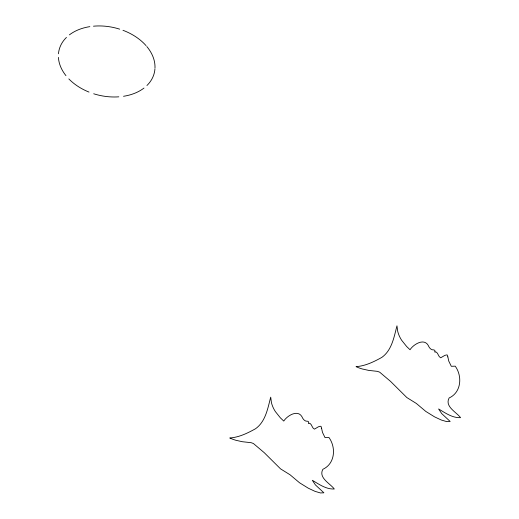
<?xml version="1.0" encoding="UTF-8"?>
<svg xmlns="http://www.w3.org/2000/svg" width="519" height="519" viewBox="0 0 519 519"><rect width="100%" height="100%" fill="white"/><g stroke="black" fill="none" stroke-linecap="round" stroke-linejoin="round"><path stroke-width="0.78" d="M154.947 68.709A48.968 34.624 13.3 0 1 146.935 85.512M143.99 88.061A48.968 34.624 13.3 0 1 123.535 96.287M118.812 96.826A48.968 34.624 13.3 0 1 93.699 93.77M89.008 92.084A48.968 34.624 13.3 0 1 68.832 78.907M65.958 75.651A48.968 34.624 13.3 0 1 58.42 57.382M58.472 53.794A48.968 34.624 13.3 0 1 66.451 37.42M69.397 34.87A48.968 34.624 13.3 0 1 89.852 26.638M93.478 26.19A48.968 34.624 13.3 0 1 119.688 29.161M122.977 30.297A48.968 34.624 13.3 0 1 146.034 45.62M146.793 46.502A48.968 34.624 13.3 0 1 154.993 67.84M321.572 428.24L322.494 432.424L325.037 437.64L328.949 437.498C336.234 447.521 335.112 463.72 322.85 469.312C318.238 477.843 329.941 483.299 334.307 488.989C326.198 489.456 318.997 484.259 312.315 480.283L315.461 484.96L323.888 492.803L320.45 492.953L314.981 491.337L308.312 488.204L299.56 482.787L290.076 474.794L280.565 468.878L264.268 452.704L253.421 443.518L251.19 442.701L242.373 441.721L236.067 440.326A31.763 22.46 13.3 0 1 229.761 437.984C238.948 437.394 247.595 433.151 255.53 428.746C265.618 421.597 267.772 408.336 270.704 397.132L271.437 402.64A43.181 30.537 13.3 0 0 275.342 411.548L280.37 417.84L283.757 421.071C287.124 415.764 297.64 409.225 301.922 416.666C302.862 418.989 304.705 421.551 307.495 421.233C308.442 421.344 309.305 422.55 308.37 423.27C312.029 422.609 311.426 427.838 314.436 429.148L318.491 426.754L320.158 426.287L321.008 426.326L321.572 428.24M447.845 356.903L448.766 361.088L451.303 366.304L455.221 366.161C462.507 376.184 461.385 392.383 449.117 397.976C444.504 406.507 456.214 411.963 460.58 417.652C452.471 418.119 445.27 412.923 438.587 408.946L441.734 413.624L450.161 421.467L446.716 421.616L441.247 420.001L434.585 416.867L425.833 411.45L416.348 403.458L406.831 397.541L390.535 381.368L379.687 372.181L377.456 371.364L368.646 370.384L362.34 368.99A31.763 22.46 13.3 0 1 356.034 366.648C365.22 366.057 373.862 361.814 381.802 357.409C391.89 350.26 394.038 337 396.97 325.796L397.703 331.304A43.181 30.537 13.3 0 0 401.609 340.211L406.643 346.504L410.029 349.735C413.39 344.428 423.913 337.882 428.194 345.33C429.135 347.652 430.978 350.215 433.767 349.897C434.714 350.007 435.577 351.214 434.643 351.934C438.302 351.266 437.692 356.501 440.709 357.812L444.757 355.418L446.431 354.951L447.281 354.99L447.845 356.903"/></g></svg>
